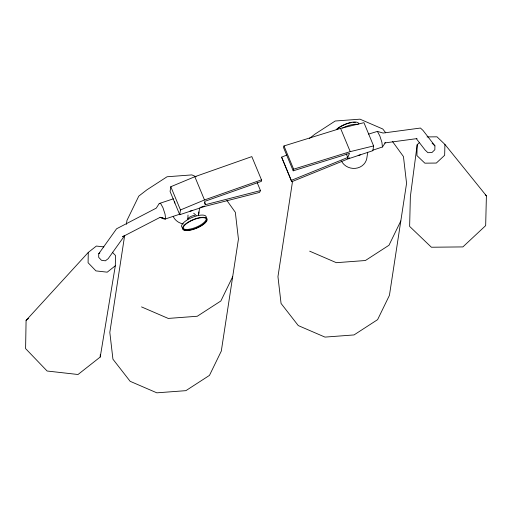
<?xml version="1.0" encoding="UTF-8"?>
<svg xmlns="http://www.w3.org/2000/svg" width="512" height="512" viewBox="0 0 512 512"><rect width="100%" height="100%" fill="white"/><g stroke="black" fill="none" stroke-linecap="round" stroke-linejoin="round"><path stroke-width="0.77" d="M173.427 198.816L159.232 203.52L156.25 208.141L116.57 228.787L98.733 253.747L98.688 257.331L101.44 260.269L105.363 260.826L108.166 258.688L124.736 235.507L122.566 236.755L160.083 217.357L165.613 218.88L179.802 214.176M103.885 246.906L96.371 246.061L88.269 252.435L26.086 320.403L25.6 348.608L47.11 371.014L78.022 374.502L100.23 357.024L115.315 265.792L115.494 255.507L112.352 252.237M88.269 252.435L88.09 262.726L95.942 270.899L107.219 272.173L115.315 265.792M100.23 357.024L100.269 354.675M368.595 134.106L377.376 131.405L383.13 133.05L420.435 128.045L423.053 130.464L434.925 145.856L434.842 149.728L431.93 152.557L427.898 152.685L425.107 150.035L416.358 138.694M419.398 142.637L417.178 144.704L416.915 155.571L424.851 163.168L436.339 163.053L444.653 155.283L444.922 144.422L436.979 136.819L427.027 136.922M444.922 144.422L486.4 195.834L485.67 225.619L462.886 246.912L431.392 247.232L409.632 226.4L410.362 196.621L417.178 144.704M260.486 190.592L259.558 192.397L204.742 206.419L179.738 214.714L170.086 191.469L170.81 186.72L194.842 176.71L251.821 156.608L261.478 179.853L261.434 181.35L204.742 201.35L205.338 204.704L260.486 190.592L257.171 182.605M188.026 215.021L187.782 219.162A4.774 1.664 -22.6 0 1 194.701 215.322M124.685 235.283L109.824 332.39L112.934 359.187L130.144 381.312L156.845 392.832L185.882 390.662L209.472 375.386L221.299 351.091L238.438 239.11L235.328 212.307L226.893 200.48M126.362 224.32L126.963 220.41L138.784 196.115L146.931 189.805L167.072 176.762L191.859 174.906L196.128 176.755M179.738 214.714L180.467 209.958L170.81 186.72M198.682 214.048L199.61 207.987M292.576 181.107L277.952 276.653L281.062 303.456L298.278 325.581L324.979 337.101L354.016 334.931L377.606 319.648L389.427 295.354L406.566 183.366L403.456 156.57L392.57 141.594M367.738 152.243L366.81 158.304A13.427 12.314 8.7 0 1 355.373 168.352A13.427 12.314 8.7 0 1 341.363 160.877M291.718 181.734L291.264 180.39L347.763 157.478L349.498 153.357L293.203 170.816L283.546 147.571L283.981 145.946L340.576 128.39L363.942 122.682L373.6 145.926L372.87 150.675L347.866 158.97L291.718 181.734L281.613 157.146L286.746 155.066M293.203 170.816L293.638 169.184L283.981 145.946M232.685 276.685L220.864 300.979L197.267 316.256L168.23 318.426L141.53 306.906M400.813 220.947L388.992 245.242L365.402 260.518L336.365 262.688L309.664 251.168M372.736 150.208L382.445 146.989L385.376 142.662M26.086 320.403L28.557 318.458M309.421 138.432L315.059 134.061L335.2 121.018L359.987 119.168L382.778 128.998L385.715 132.781M98.733 253.747L99.853 252.896M180.467 209.958L204.493 199.955L261.478 179.853M200.717 207.245L204.454 206.003M347.334 158.63L349.581 157.888M293.638 169.184L350.227 151.635L373.6 145.926M159.232 203.52L160.544 203.296L162.957 207.706L165.056 214.157L165.613 218.88L164.301 219.104L160.083 217.229M384.589 142.95L417.037 138.598M160.774 217.434L165.613 218.88M193.696 213.216L196.224 215.469M432.134 143.213L434.925 145.856M485.254 194.739L486.4 195.834M377.376 131.405L379.789 135.814L381.888 142.266L382.445 146.989M340.576 128.39L350.227 151.635M346.253 153.85L347.763 157.478M281.613 157.146L291.264 180.39M194.842 176.71L204.493 199.955M204.435 202.522L205.338 204.704M342.605 128.07A13.267 4.621 -22.6 0 1 358.048 124.544M336.749 129.536A12.595 4.39 -22.6 0 1 346.624 123.91M347.283 123.686A12.595 4.39 -22.6 0 1 351.027 122.694M353.043 122.406A12.595 4.39 -22.6 0 1 355.354 122.387M336.23 129.581A13.267 4.621 -22.6 0 1 349.734 122.72A13.267 4.621 -22.6 0 1 358.88 123.917M360.371 154.822A13.427 12.314 8.7 0 1 358.15 155.36M182.189 227.501A13.267 4.621 -22.6 0 1 192.262 217.389A13.267 4.621 -22.6 0 1 206.253 217.619M206.221 219.258A12.595 4.39 -22.6 0 1 194.746 227.757A12.595 4.39 -22.6 0 1 182.81 227.827M198.842 211.93A13.427 12.314 8.7 0 1 198.362 215.418M183.373 223.962A13.427 12.314 8.7 0 1 173.235 216.621M192.243 210.566A13.427 12.314 8.7 0 1 190.022 211.104M174.912 203.091A13.427 12.314 8.7 0 1 174.445 201.741M187.962 230.528A13.267 4.621 -22.6 0 0 207.181 219.859A13.267 4.621 -22.6 0 0 189.35 221.472A13.267 4.621 -22.6 0 0 187.962 230.528M188.307 230.195A12.595 4.39 -22.6 0 0 206.56 220.07A12.595 4.39 -22.6 0 0 189.626 221.6A12.595 4.39 -22.6 0 0 188.307 230.195"/></g></svg>
